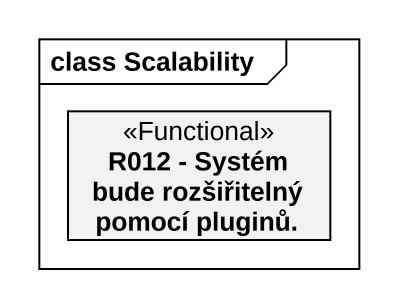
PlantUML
@startuml
mainframe class Scalability
hide circle
hide empty members
class "R012 - Systém bude rozšiřitelný pomocí pluginů." as R012_Systém_bude <<Functional>>
@enduml
